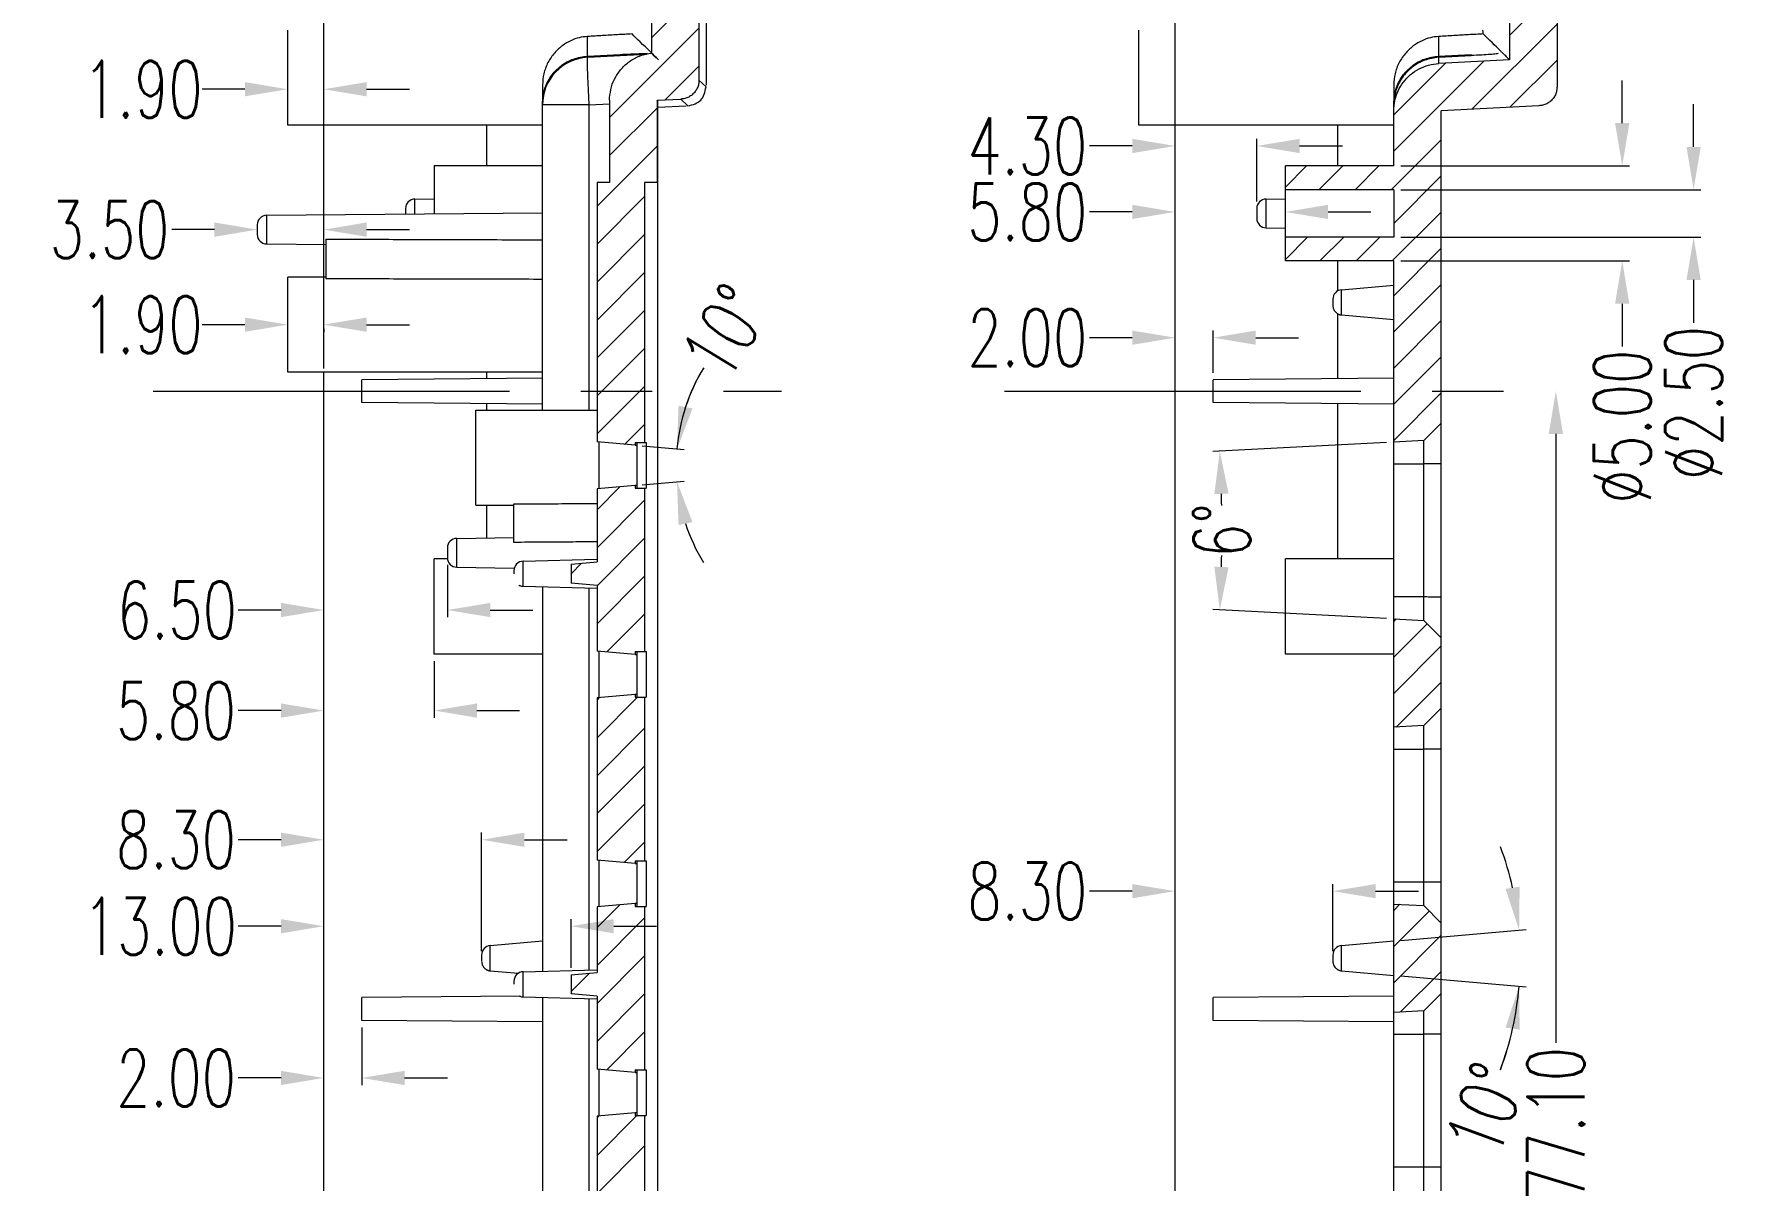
# Model space of a CAD drawing. Header units: millimetres. Extents: x 8061 to 9633, y -505 to -163.
# Drawn here: x 9312.2 to 9401.4, y -377.8 to -317.5 of the extents above; entities that cross this region are included whole.
import ezdxf

# ---------------------------------------------------------------- set-up
doc = ezdxf.new("R2010")
doc.units = ezdxf.units.MM
doc.linetypes.add('CENTER', pattern=[0.6, 0.375, -0.075, 0.075, -0.075])
doc.layers.get('Defpoints').update_dxf_attribs({"linetype": 'CONTINUOUS'})
doc.layers.add('dim', color=82, linetype='CONTINUOUS', lineweight=9)
doc.layers.add('part', color=7, linetype='CONTINUOUS', lineweight=20)
doc.styles.get("Standard").update_dxf_attribs({"font": 'romans.shx', "width": 0.7})
doc.dimstyles.new('03', dxfattribs={"dimscale": 0.75, "dimtxt": 4, "dimasz": 3, "dimexe": 0.5, "dimexo": 0.5, "dimgap": 0.09, "dimtad": 0, "dimzin": 0, "dimdsep": 46, "dimtxsty": 'Standard', "dimcen": 0, "dimclrd": 256, "dimclre": 256, "dimclrt": 6, "dimazin": 2, "dimtp": 0.01, "dimtm": 0.01, "dimtfac": 1, "dimtofl": 0, "dimtmove": 0, "dimatfit": 0, "dimfxl": 1, "dimtolj": 1, "dimtzin": 0, "dimlwd": -1, "dimlwe": -1, "dimarcsym": 0})

# ---------------------------------------------------------------- blocks, each defined once
blk = doc.blocks.new('*D434')
at = {"layer": 'Defpoints', "color": 0}
for p in [(42090.136, -13035.878), (42088.137, -13038.903), (42088.137, -13038.903)]:
    blk.add_point(p, dxfattribs=at)
at = {"layer": 'dim'}
for p, q in [((42090.136, -13036.253), (42090.136, -13039.278)), ((42085.887, -13038.903), (42083.637, -13038.903)), ((42092.386, -13038.903), (42094.636, -13038.903))]:
    blk.add_line(p, q, dxfattribs=at)
for points in [[(42085.887, -13038.528), (42085.887, -13039.278), (42088.137, -13038.903)], [(42092.386, -13038.528), (42092.386, -13039.278), (42090.136, -13038.903)]]:
    blk.add_solid(points, dxfattribs=at)
at = {"layer": 'dim', "color": 6, "insert": (42080.369, -13038.903), "char_height": 3, "attachment_point": 5}
blk.add_mtext('\\A1;2.00', dxfattribs=at)
blk = doc.blocks.new('*D435')
at = {"layer": 'Defpoints', "color": 0}
for p in [(42088.137, -13026.374), (42088.137, -13026.374), (42096.437, -13032.603)]:
    blk.add_point(p, dxfattribs=at)
at = {"layer": 'dim'}
for p, q in [((42085.887, -13026.374), (42083.637, -13026.374)), ((42096.437, -13032.228), (42096.437, -13025.999)), ((42098.687, -13026.374), (42100.937, -13026.374))]:
    blk.add_line(p, q, dxfattribs=at)
for points in [[(42085.887, -13025.999), (42085.887, -13026.749), (42088.137, -13026.374)], [(42098.687, -13025.999), (42098.687, -13026.749), (42096.437, -13026.374)]]:
    blk.add_solid(points, dxfattribs=at)
at = {"layer": 'dim', "color": 6, "insert": (42080.369, -13026.374), "char_height": 3, "attachment_point": 5}
blk.add_mtext('\\A1;8.30', dxfattribs=at)
blk = doc.blocks.new('*D436')
at = {"layer": 'Defpoints', "color": 0}
for p in [(42093.937, -13016.603), (42088.137, -13019.579), (42088.137, -13019.579)]:
    blk.add_point(p, dxfattribs=at)
at = {"layer": 'dim'}
for p, q in [((42093.937, -13016.978), (42093.937, -13019.954)), ((42085.887, -13019.579), (42083.637, -13019.579)), ((42096.187, -13019.579), (42098.437, -13019.579))]:
    blk.add_line(p, q, dxfattribs=at)
for points in [[(42085.887, -13019.204), (42085.887, -13019.954), (42088.137, -13019.579)], [(42096.187, -13019.204), (42096.187, -13019.954), (42093.937, -13019.579)]]:
    blk.add_solid(points, dxfattribs=at)
at = {"layer": 'dim', "color": 6, "insert": (42080.369, -13019.579), "char_height": 3, "attachment_point": 5}
blk.add_mtext('\\A1;5.80', dxfattribs=at)
blk = doc.blocks.new('*D437')
at = {"layer": 'Defpoints', "color": 0}
for p in [(42094.637, -13011.536), (42088.137, -13014.289), (42088.137, -13014.289)]:
    blk.add_point(p, dxfattribs=at)
at = {"layer": 'dim'}
for p, q in [((42094.637, -13011.911), (42094.637, -13014.664)), ((42085.887, -13014.289), (42083.637, -13014.289)), ((42096.887, -13014.289), (42099.137, -13014.289))]:
    blk.add_line(p, q, dxfattribs=at)
for points in [[(42085.887, -13013.914), (42085.887, -13014.664), (42088.137, -13014.289)], [(42096.887, -13013.914), (42096.887, -13014.664), (42094.637, -13014.289)]]:
    blk.add_solid(points, dxfattribs=at)
at = {"layer": 'dim', "color": 6, "insert": (42080.419, -13014.289), "char_height": 3, "attachment_point": 5}
blk.add_mtext('\\A1;6.50', dxfattribs=at)
blk = doc.blocks.new('*D438')
at = {"layer": 'Defpoints', "color": 0}
for p in [(42102.506, -13005.449), (42104.507, -13005.624), (42106.677, -13006.965), (42102.506, -13007.906), (42104.507, -13007.731)]:
    blk.add_point(p, dxfattribs=at)
at = {"layer": 'dim'}
for p, q in [((42104.88, -13005.657), (42107.084, -13005.85)), ((42104.88, -13007.698), (42107.084, -13007.505))]:
    blk.add_line(p, q, dxfattribs=at)
for start, end in [(148.65168, 174.99998), (148.82637, 161.91318), (198.08682, 211.17363)]:
    blk.add_arc((42116.545, -13006.678), 9.872, start, end, dxfattribs=at)
for points in [[(42107.528, -13003.688), (42106.794, -13003.538), (42106.711, -13005.817)], [(42106.794, -13009.817), (42107.528, -13009.667), (42106.711, -13007.538)]]:
    blk.add_solid(points, dxfattribs=at)
at = {"layer": 'dim', "color": 6, "insert": (42109.268, -12999.648), "char_height": 3, "attachment_point": 5, "rotation": 58.65168}
blk.add_mtext('\\A1;10°', dxfattribs=at)
blk = doc.blocks.new('*D439')
at = {"layer": 'Defpoints', "color": 0}
for p in [(42086.237, -12986.893), (42086.237, -12986.893), (42088.137, -12986.893)]:
    blk.add_point(p, dxfattribs=at)
at = {"layer": 'dim'}
for p, q in [((42083.987, -12986.893), (42081.737, -12986.893)), ((42090.387, -12986.893), (42092.637, -12986.893))]:
    blk.add_line(p, q, dxfattribs=at)
for points in [[(42083.987, -12986.518), (42083.987, -12987.268), (42086.237, -12986.893)], [(42090.387, -12986.518), (42090.387, -12987.268), (42088.137, -12986.893)]]:
    blk.add_solid(points, dxfattribs=at)
at = {"layer": 'dim', "color": 6, "insert": (42078.619, -12986.893), "char_height": 3, "attachment_point": 5}
blk.add_mtext('\\A1;1.90', dxfattribs=at)
blk = doc.blocks.new('*D440')
at = {"layer": 'Defpoints', "color": 0}
for p in [(42088.137, -12999.13), (42086.237, -12999.278), (42086.237, -12999.278)]:
    blk.add_point(p, dxfattribs=at)
at = {"layer": 'dim'}
for p, q in [((42083.987, -12999.278), (42081.737, -12999.278)), ((42088.137, -12999.505), (42088.137, -12999.653)), ((42090.387, -12999.278), (42092.637, -12999.278))]:
    blk.add_line(p, q, dxfattribs=at)
for points in [[(42083.987, -12998.903), (42083.987, -12999.653), (42086.237, -12999.278)], [(42090.387, -12998.903), (42090.387, -12999.653), (42088.137, -12999.278)]]:
    blk.add_solid(points, dxfattribs=at)
at = {"layer": 'dim', "color": 6, "insert": (42078.619, -12999.278), "char_height": 3, "attachment_point": 5}
blk.add_mtext('\\A1;1.90', dxfattribs=at)
blk = doc.blocks.new('*D441')
at = {"layer": 'Defpoints', "color": 0}
for p in [(42084.637, -12994.278), (42084.637, -12994.278), (42088.137, -12994.293)]:
    blk.add_point(p, dxfattribs=at)
at = {"layer": 'dim'}
for p, q in [((42082.387, -12994.278), (42080.137, -12994.278)), ((42088.137, -12993.918), (42088.137, -12993.903)), ((42090.387, -12994.278), (42092.637, -12994.278))]:
    blk.add_line(p, q, dxfattribs=at)
for points in [[(42082.387, -12993.903), (42082.387, -12994.653), (42084.637, -12994.278)], [(42090.387, -12993.903), (42090.387, -12994.653), (42088.137, -12994.278)]]:
    blk.add_solid(points, dxfattribs=at)
at = {"layer": 'dim', "color": 6, "insert": (42076.869, -12994.278), "char_height": 3, "attachment_point": 5}
blk.add_mtext('\\A1;3.50', dxfattribs=at)
blk = doc.blocks.new('*D448')
at = {"layer": 'Defpoints', "color": 0}
for p in [(42088.137, -13030.922), (42088.137, -13030.922), (42101.137, -13033.485)]:
    blk.add_point(p, dxfattribs=at)
at = {"layer": 'dim'}
for p, q in [((42085.887, -13030.922), (42083.637, -13030.922)), ((42101.137, -13033.11), (42101.137, -13030.547)), ((42103.387, -13030.922), (42105.637, -13030.922))]:
    blk.add_line(p, q, dxfattribs=at)
for points in [[(42085.887, -13030.547), (42085.887, -13031.297), (42088.137, -13030.922)], [(42103.387, -13030.547), (42103.387, -13031.297), (42101.137, -13030.922)]]:
    blk.add_solid(points, dxfattribs=at)
at = {"layer": 'dim', "color": 6, "insert": (42079.519, -13030.922), "char_height": 3, "attachment_point": 5}
blk.add_mtext('\\A1;13.00', dxfattribs=at)
blk = doc.blocks.new('*D459')
at = {"layer": 'Defpoints', "color": 0}
for p in [(42132.903, -12993.348), (42132.903, -12993.348), (42138.703, -12993.348)]:
    blk.add_point(p, dxfattribs=at)
at = {"layer": 'dim'}
for p, q in [((42130.653, -12993.348), (42128.403, -12993.348)), ((42140.953, -12993.348), (42143.203, -12993.348))]:
    blk.add_line(p, q, dxfattribs=at)
for points in [[(42130.653, -12992.973), (42130.653, -12993.723), (42132.903, -12993.348)], [(42140.953, -12992.973), (42140.953, -12993.723), (42138.703, -12993.348)]]:
    blk.add_solid(points, dxfattribs=at)
at = {"layer": 'dim', "color": 6, "insert": (42125.135, -12993.348), "char_height": 3, "attachment_point": 5}
blk.add_mtext('\\A1;5.80', dxfattribs=at)
blk = doc.blocks.new('*D460')
at = {"layer": 'Defpoints', "color": 0}
for p in [(42144.403, -12992.178), (42144.403, -12994.678), (42160.174, -12994.678)]:
    blk.add_point(p, dxfattribs=at)
at = {"layer": 'dim'}
for p, q in [((42160.174, -12989.928), (42160.174, -12987.678)), ((42144.778, -12992.178), (42160.549, -12992.178)), ((42144.778, -12994.678), (42160.549, -12994.678)), ((42160.174, -12996.928), (42160.174, -12999.178))]:
    blk.add_line(p, q, dxfattribs=at)
for points in [[(42159.799, -12989.928), (42160.549, -12989.928), (42160.174, -12992.178)], [(42159.799, -12996.928), (42160.549, -12996.928), (42160.174, -12994.678)]]:
    blk.add_solid(points, dxfattribs=at)
at = {"layer": 'dim', "color": 6, "insert": (42160.174, -13003.395), "char_height": 3, "attachment_point": 5, "rotation": 90}
blk.add_mtext('\\A1;%%c2.50', dxfattribs=at)
blk = doc.blocks.new('*D461')
at = {"layer": 'Defpoints', "color": 0}
for p in [(42144.403, -12990.928), (42144.403, -12995.928), (42156.419, -12995.928)]:
    blk.add_point(p, dxfattribs=at)
at = {"layer": 'dim'}
for p, q in [((42156.419, -12988.678), (42156.419, -12986.428)), ((42144.778, -12990.928), (42156.794, -12990.928)), ((42144.778, -12995.928), (42156.794, -12995.928)), ((42156.419, -12998.178), (42156.419, -13000.428))]:
    blk.add_line(p, q, dxfattribs=at)
for points in [[(42156.044, -12988.678), (42156.794, -12988.678), (42156.419, -12990.928)], [(42156.044, -12998.178), (42156.794, -12998.178), (42156.419, -12995.928)]]:
    blk.add_solid(points, dxfattribs=at)
at = {"layer": 'dim', "color": 6, "insert": (42156.419, -13004.645), "char_height": 3, "attachment_point": 5, "rotation": 90}
blk.add_mtext('\\A1;%%c5.00', dxfattribs=at)
blk = doc.blocks.new('*D462')
at = {"layer": 'Defpoints', "color": 0}
for p in [(42132.903, -12989.878), (42132.903, -12989.878), (42137.203, -12993.169)]:
    blk.add_point(p, dxfattribs=at)
at = {"layer": 'dim'}
for p, q in [((42130.653, -12989.878), (42128.403, -12989.878)), ((42137.203, -12992.794), (42137.203, -12989.503)), ((42139.453, -12989.878), (42141.703, -12989.878))]:
    blk.add_line(p, q, dxfattribs=at)
for points in [[(42130.653, -12989.503), (42130.653, -12990.253), (42132.903, -12989.878)], [(42139.453, -12989.503), (42139.453, -12990.253), (42137.203, -12989.878)]]:
    blk.add_solid(points, dxfattribs=at)
at = {"layer": 'dim', "color": 6, "insert": (42125.135, -12989.878), "char_height": 3, "attachment_point": 5}
blk.add_mtext('\\A1;4.30', dxfattribs=at)
blk = doc.blocks.new('*D463')
at = {"layer": 'Defpoints', "color": 0}
for p in [(42144.403, -13005.453), (42145.986, -13005.37), (42135.355, -13011.493), (42144.403, -13014.753), (42145.986, -13014.836)]:
    blk.add_point(p, dxfattribs=at)
at = {"layer": 'dim'}
for p, q in [((42144.028, -13005.472), (42134.884, -13005.951)), ((42144.028, -13014.733), (42134.884, -13014.254))]:
    blk.add_line(p, q, dxfattribs=at)
for start, end in [(0.94728, 1.38228), (358.61772, 359.05272)]:
    blk.add_arc((42055.675, -13010.103), 79.692, start, end, dxfattribs=at)
for points in [[(42134.97, -13008.195), (42135.719, -13008.166), (42135.258, -13005.932)], [(42135.719, -13012.039), (42134.97, -13012.011), (42135.258, -13014.273)]]:
    blk.add_solid(points, dxfattribs=at)
at = {"layer": 'dim', "color": 6, "insert": (42135.368, -13010.103), "char_height": 3, "attachment_point": 5, "rotation": 90}
blk.add_mtext('\\A1;6°', dxfattribs=at)
blk = doc.blocks.new('*D464')
at = {"layer": 'Defpoints', "color": 0}
for p in [(42132.903, -13029.077), (42132.903, -13029.077), (42141.203, -13032.603)]:
    blk.add_point(p, dxfattribs=at)
at = {"layer": 'dim'}
for p, q in [((42130.653, -13029.077), (42128.403, -13029.077)), ((42141.203, -13032.228), (42141.203, -13028.702)), ((42143.453, -13029.077), (42145.703, -13029.077))]:
    blk.add_line(p, q, dxfattribs=at)
for points in [[(42130.653, -13028.702), (42130.653, -13029.452), (42132.903, -13029.077)], [(42143.453, -13028.702), (42143.453, -13029.452), (42141.203, -13029.077)]]:
    blk.add_solid(points, dxfattribs=at)
at = {"layer": 'dim', "color": 6, "insert": (42125.135, -13029.077), "char_height": 3, "attachment_point": 5}
blk.add_mtext('\\A1;8.30', dxfattribs=at)
blk = doc.blocks.new('*D465')
at = {"layer": 'Defpoints', "color": 0}
for p in [(42141.659, -13031.938), (42144.403, -13031.698), (42151.056, -13032.108), (42141.659, -13033.267), (42144.403, -13033.507)]:
    blk.add_point(p, dxfattribs=at)
at = {"layer": 'dim'}
for p, q in [((42144.776, -13031.665), (42151.372, -13031.088)), ((42144.776, -13033.54), (42151.372, -13034.117))]:
    blk.add_line(p, q, dxfattribs=at)
for start, end in [(12.58942, 20.17885), (339.7876, 355), (339.82115, 347.41058)]:
    blk.add_arc((42134.064, -13032.603), 16.999, start, end, dxfattribs=at)
for points in [[(42151.025, -13028.84), (42150.284, -13028.955), (42150.998, -13031.121)], [(42150.284, -13036.25), (42151.025, -13036.365), (42150.998, -13034.084)]]:
    blk.add_solid(points, dxfattribs=at)
at = {"layer": 'dim', "color": 6, "insert": (42149.25, -13040.557), "char_height": 3, "attachment_point": 5, "rotation": 69.7876}
blk.add_mtext('\\A1;10°', dxfattribs=at)
blk = doc.blocks.new('*D472')
at = {"layer": 'Defpoints', "color": 0}
for p in [(42152.929, -13002.778), (42152.929, -13002.778), (42140.053, -13079.878)]:
    blk.add_point(p, dxfattribs=at)
at = {"layer": 'dim'}
for p, q in [((42152.929, -13005.028), (42152.929, -13037.06)), ((42152.929, -13077.628), (42152.929, -13045.595)), ((42140.428, -13079.878), (42153.304, -13079.878))]:
    blk.add_line(p, q, dxfattribs=at)
for points in [[(42152.554, -13005.028), (42153.304, -13005.028), (42152.929, -13002.778)], [(42152.554, -13077.628), (42153.304, -13077.628), (42152.929, -13079.878)]]:
    blk.add_solid(points, dxfattribs=at)
at = {"layer": 'dim', "color": 6, "insert": (42152.929, -13041.328), "char_height": 3, "attachment_point": 5, "rotation": 90}
blk.add_mtext('\\A1;77.10', dxfattribs=at)
blk = doc.blocks.new('*D476')
at = {"layer": 'Defpoints', "color": 0}
for p in [(42132.903, -12999.963), (42132.903, -12999.963), (42134.901, -13002.178)]:
    blk.add_point(p, dxfattribs=at)
at = {"layer": 'dim'}
for p, q in [((42130.653, -12999.963), (42128.403, -12999.963)), ((42134.901, -13001.803), (42134.901, -12999.588)), ((42137.151, -12999.963), (42139.401, -12999.963))]:
    blk.add_line(p, q, dxfattribs=at)
for points in [[(42130.653, -12999.588), (42130.653, -13000.338), (42132.903, -12999.963)], [(42137.151, -12999.588), (42137.151, -13000.338), (42134.901, -12999.963)]]:
    blk.add_solid(points, dxfattribs=at)
at = {"layer": 'dim', "color": 6, "insert": (42125.135, -12999.963), "char_height": 3, "attachment_point": 5}
blk.add_mtext('\\A1;2.00', dxfattribs=at)

msp = doc.modelspace()

# ---------------------------------------------------------------- linework, layer by layer
at = {"layer": 'part', "color": 1, "linetype": 'CENTER', "ltscale": 50}
for p, q in [((9327.437, -425.06), (9327.437, -247.463)), ((9372.203, -425.06), (9372.203, -247.463)), ((9318.461, -336.262), (9351.501, -336.262)), ((9363.227, -336.262), (9393.222, -336.262))]:
    msp.add_line(p, q, dxfattribs=at)
at = {"layer": 'part', "color": 7, "linetype": 'Continuous'}
for p, q in [((9347.168, -315.662), (9347.168, -319.895)), ((9347.537, -315.662), (9347.537, -320.166)), ((9392.292, -315.152), (9392.292, -320.246)), ((9344.667, -316.762), (9344.667, -318.472)), ((9389.792, -316.649), (9389.792, -318.825)), ((9325.537, -322.262), (9325.537, -317.262)), ((9341.306, -318.636), (9341.306, -317.601)), ((9370.303, -322.262), (9370.303, -317.262)), ((9386.072, -318.636), (9386.072, -317.601)), ((9341.305, -318.698), (9344.408, -318.534)), ((9341.307, -318.636), (9343.016, -318.548)), ((9343.016, -318.608), (9343.016, -318.548)), ((9386.073, -318.636), (9387.781, -318.548)), ((9386.073, -318.699), (9387.781, -318.608)), ((9387.781, -318.608), (9387.781, -318.548)), ((9386.072, -319.02), (9386.072, -318.699)), ((9389.792, -318.825), (9386.072, -319.02)), ((9338.937, -320.147), (9338.937, -320.869)), ((9347.168, -319.895), (9347.537, -320.257)), ((9383.703, -320.147), (9383.703, -320.869)), ((9338.937, -337.262), (9338.937, -321.131)), ((9341.394, -321.195), (9338.937, -321.195)), ((9341.394, -321.195), (9342.466, -321.138)), ((9341.394, -337.262), (9341.394, -321.195)), ((9342.467, -320.953), (9342.467, -325.276)), ((9344.967, -320.96), (9346.219, -320.895)), ((9344.967, -320.96), (9344.967, -325.276)), ((9344.995, -383.462), (9344.995, -320.988)), ((9344.995, -320.988), (9344.995, -320.988)), ((9346.495, -321.263), (9344.995, -321.341)), ((9346.588, -321.258), (9346.219, -320.895)), ((9383.703, -324.412), (9383.703, -321.131)), ((9391.342, -321.247), (9386.203, -321.516)), ((9386.203, -413.578), (9386.203, -321.516)), ((9338.937, -322.262), (9325.537, -322.262)), ((9327.437, -326.981), (9327.437, -322.262)), ((9336.003, -324.412), (9336.003, -322.262)), ((9383.703, -322.262), (9370.303, -322.262)), ((9372.203, -386.981), (9372.203, -322.262)), ((9380.769, -324.412), (9380.769, -322.262)), ((9333.237, -324.412), (9333.237, -326.912)), ((9338.937, -324.412), (9333.237, -324.412)), ((9378.003, -329.412), (9378.003, -324.412)), ((9383.703, -324.412), (9378.003, -324.412)), ((9341.806, -325.276), (9341.806, -338.933)), ((9342.467, -325.276), (9341.806, -325.276)), ((9344.307, -325.276), (9344.307, -338.962)), ((9344.967, -325.276), (9344.307, -325.276)), ((9383.703, -325.662), (9378.003, -325.662)), ((9383.703, -325.662), (9383.703, -328.162)), ((9331.737, -326.653), (9331.737, -326.944)), ((9332.228, -326.153), (9333.237, -326.136)), ((9332.228, -326.912), (9332.228, -326.153)), ((9376.503, -326.653), (9376.503, -327.17)), ((9376.994, -326.153), (9378.003, -326.136)), ((9376.994, -327.67), (9376.994, -326.153)), ((9323.937, -327.507), (9323.937, -328.016)), ((9324.433, -327.007), (9338.937, -326.881)), ((9324.433, -328.516), (9324.433, -327.007)), ((9327.537, -328.262), (9327.537, -330.335)), ((9376.994, -327.67), (9378.003, -327.688)), ((9383.703, -328.162), (9378.003, -328.162)), ((9324.433, -328.516), (9327.537, -328.543)), ((9327.437, -330.262), (9327.437, -328.543)), ((9383.703, -329.412), (9378.003, -329.412)), ((9380.769, -330.988), (9380.769, -329.412)), ((9383.703, -413.043), (9383.703, -329.412)), ((9325.537, -335.262), (9325.537, -330.262)), ((9327.537, -330.262), (9325.537, -330.262)), ((9380.959, -330.922), (9383.703, -330.682)), ((9380.959, -332.251), (9380.959, -330.922)), ((9380.503, -331.421), (9380.503, -331.752)), ((9380.769, -335.604), (9380.769, -332.186)), ((9380.959, -332.251), (9383.703, -332.491)), ((9338.937, -335.262), (9325.537, -335.262)), ((9327.437, -386.981), (9327.437, -335.262)), ((9336.003, -335.604), (9336.003, -335.262)), ((9338.937, -335.579), (9329.436, -335.662)), ((9329.437, -336.862), (9329.437, -335.662)), ((9383.703, -335.579), (9374.202, -335.662)), ((9374.203, -336.862), (9374.203, -335.662)), ((9338.937, -336.944), (9329.436, -336.862)), ((9335.437, -342.262), (9335.437, -337.262)), ((9335.437, -337.262), (9341.806, -337.262)), ((9336.003, -337.262), (9336.003, -336.919)), ((9383.703, -336.944), (9374.202, -336.862)), ((9380.769, -345.087), (9380.769, -336.919)), ((9386.203, -337.937), (9385.286, -338.854)), ((9343.807, -339.108), (9341.806, -338.933)), ((9341.892, -338.933), (9341.892, -341.39)), ((9343.807, -338.962), (9344.393, -338.962)), ((9343.807, -338.962), (9343.807, -339.108)), ((9343.893, -338.962), (9343.893, -341.362)), ((9344.393, -338.962), (9344.393, -341.362)), ((9385.286, -338.854), (9383.703, -338.937)), ((9383.703, -340.086), (9385.286, -340.086)), ((9385.286, -347.087), (9385.286, -340.086)), ((9343.807, -341.215), (9341.806, -341.39)), ((9341.806, -341.39), (9341.806, -345.242)), ((9343.807, -341.215), (9343.807, -341.362)), ((9343.807, -341.362), (9344.393, -341.362)), ((9344.307, -341.362), (9344.307, -349.962)), ((9335.437, -342.262), (9337.437, -342.262)), ((9336.003, -343.976), (9336.003, -342.262)), ((9337.437, -344.216), (9337.437, -342.189)), ((9333.937, -344.503), (9333.937, -345.02)), ((9334.428, -344.003), (9337.437, -343.95)), ((9334.428, -345.52), (9334.428, -344.003)), ((9333.937, -345.087), (9333.237, -345.087)), ((9333.237, -350.087), (9333.237, -345.087)), ((9337.924, -345.199), (9341.802, -345.097)), ((9337.924, -346.524), (9337.924, -345.199)), ((9340.437, -345.362), (9341.806, -345.242)), ((9340.437, -345.362), (9340.437, -346.362)), ((9383.703, -345.087), (9378.003, -345.087)), ((9378.003, -350.087), (9378.003, -345.087)), ((9334.428, -345.52), (9337.439, -345.573)), ((9337.437, -345.699), (9337.437, -345.862)), ((9337.924, -346.524), (9341.802, -346.626)), ((9338.937, -346.551), (9338.937, -366.772)), ((9341.806, -346.481), (9340.437, -346.362)), ((9341.394, -366.708), (9341.394, -346.615)), ((9341.806, -346.481), (9341.806, -349.933)), ((9385.286, -347.087), (9383.703, -347.087)), ((9383.703, -348.237), (9385.286, -348.32)), ((9386.203, -349.237), (9385.286, -348.32)), ((9338.937, -350.087), (9333.237, -350.087)), ((9343.807, -350.108), (9341.806, -349.933)), ((9341.892, -349.933), (9341.892, -352.39)), ((9343.807, -349.962), (9344.393, -349.962)), ((9343.807, -349.962), (9343.807, -350.108)), ((9343.893, -349.962), (9343.893, -352.362)), ((9344.393, -349.962), (9344.393, -352.362)), ((9383.703, -350.087), (9378.003, -350.087)), ((9343.807, -352.215), (9341.806, -352.39)), ((9341.806, -352.39), (9341.806, -360.933)), ((9343.807, -352.215), (9343.807, -352.362)), ((9343.807, -352.362), (9344.393, -352.362)), ((9344.307, -352.362), (9344.307, -360.962)), ((9386.203, -352.937), (9385.286, -353.854)), ((9385.286, -353.854), (9383.703, -353.937)), ((9383.703, -355.086), (9385.286, -355.086)), ((9385.286, -362.087), (9385.286, -355.086)), ((9343.807, -361.108), (9341.806, -360.933)), ((9341.892, -360.933), (9341.892, -363.39)), ((9343.807, -360.962), (9344.393, -360.962)), ((9343.807, -360.962), (9343.807, -361.108)), ((9343.893, -360.962), (9343.893, -363.362)), ((9344.393, -360.962), (9344.393, -363.362)), ((9385.286, -362.087), (9383.703, -362.087)), ((9343.807, -363.215), (9341.806, -363.39)), ((9343.807, -363.215), (9343.807, -363.362)), ((9383.703, -363.237), (9385.286, -363.32)), ((9341.806, -363.39), (9341.806, -366.842)), ((9343.807, -363.362), (9344.393, -363.362)), ((9344.307, -363.362), (9344.307, -371.962)), ((9386.203, -364.237), (9385.286, -363.32)), ((9335.737, -365.921), (9335.737, -366.252)), ((9336.194, -365.422), (9338.937, -365.182)), ((9336.194, -366.751), (9336.194, -365.422)), ((9380.503, -365.921), (9380.503, -366.252)), ((9380.959, -365.422), (9383.703, -365.182)), ((9380.959, -366.751), (9380.959, -365.422)), ((9336.194, -366.751), (9337.678, -366.881)), ((9337.924, -366.799), (9341.802, -366.697)), ((9337.924, -368.124), (9337.924, -366.799)), ((9380.959, -366.751), (9383.703, -366.991)), ((9337.437, -367.299), (9337.437, -367.462)), ((9340.437, -366.962), (9341.806, -366.842)), ((9340.437, -366.962), (9340.437, -367.962)), ((9337.763, -368.089), (9329.436, -368.162)), ((9329.437, -369.362), (9329.437, -368.162)), ((9337.924, -368.124), (9341.802, -368.226)), ((9338.937, -368.151), (9338.937, -395.597)), ((9341.806, -368.081), (9340.437, -367.962)), ((9341.394, -395.554), (9341.394, -368.215)), ((9341.806, -368.081), (9341.806, -371.933)), ((9383.703, -368.079), (9374.202, -368.162)), ((9374.203, -369.362), (9374.203, -368.162)), ((9386.203, -367.937), (9385.286, -368.854)), ((9338.937, -369.444), (9329.436, -369.362)), ((9383.703, -369.444), (9374.202, -369.362)), ((9385.286, -368.854), (9383.703, -368.937)), ((9383.703, -370.086), (9385.286, -370.086)), ((9385.286, -377.087), (9385.286, -370.086)), ((9343.807, -372.108), (9341.806, -371.933)), ((9341.892, -371.933), (9341.892, -374.39)), ((9343.807, -371.962), (9344.393, -371.962)), ((9343.807, -371.962), (9343.807, -372.108)), ((9343.893, -371.962), (9343.893, -374.362)), ((9344.393, -371.962), (9344.393, -374.362)), ((9343.807, -374.215), (9341.806, -374.39)), ((9341.806, -374.39), (9341.806, -391.337)), ((9343.807, -374.215), (9343.807, -374.362)), ((9343.807, -374.362), (9344.393, -374.362)), ((9344.307, -374.362), (9344.307, -383.462)), ((9385.286, -377.087), (9383.703, -377.087))]:
    msp.add_line(p, q, dxfattribs=at)
at = {"layer": 'part', "color": 5, "linetype": 'Continuous'}
for p, q in [((9392.125, -315.211), (9389.792, -317.544)), ((9345.578, -316.762), (9344.667, -317.672)), ((9347.168, -317.169), (9342.467, -321.87)), ((9392.292, -316.946), (9387.805, -321.432)), ((9347.168, -319.167), (9345.396, -320.938)), ((9388.44, -318.896), (9383.703, -323.633)), ((9386.433, -319.001), (9383.703, -321.731)), ((9392.292, -318.848), (9389.812, -321.327)), ((9344.967, -321.367), (9342.467, -323.867)), ((9386.203, -323.035), (9383.576, -325.662)), ((9344.967, -323.364), (9341.806, -326.526)), ((9379.12, -324.412), (9378.003, -325.529)), ((9381.022, -324.412), (9379.772, -325.662)), ((9382.924, -324.412), (9381.674, -325.662)), ((9386.203, -324.937), (9383.703, -327.437)), ((9344.307, -326.022), (9341.806, -328.523)), ((9386.203, -326.839), (9383.63, -329.412)), ((9344.307, -328.019), (9341.806, -330.52)), ((9379.174, -328.162), (9378.003, -329.333)), ((9381.076, -328.162), (9379.826, -329.412)), ((9382.978, -328.162), (9381.728, -329.412)), ((9386.203, -328.741), (9383.703, -331.241)), ((9344.307, -330.016), (9341.806, -332.518)), ((9386.203, -330.642), (9383.703, -333.142)), ((9344.307, -332.014), (9341.806, -334.515)), ((9386.203, -332.544), (9383.703, -335.044)), ((9344.307, -334.011), (9341.806, -336.513)), ((9386.203, -334.446), (9383.703, -336.946)), ((9344.307, -336.009), (9341.806, -338.51)), ((9386.203, -336.348), (9383.703, -338.848)), ((9344.307, -338.006), (9343.254, -339.06)), ((9343.028, -341.283), (9341.806, -342.505)), ((9344.307, -342.001), (9341.806, -344.502)), ((9344.307, -343.999), (9341.806, -346.5)), ((9340.996, -345.313), (9340.437, -345.871)), ((9344.307, -345.996), (9341.806, -348.497)), ((9344.307, -347.993), (9342.322, -349.978)), ((9383.818, -348.243), (9383.703, -348.358)), ((9385.464, -348.498), (9383.703, -350.26)), ((9386.203, -349.662), (9383.703, -352.162)), ((9386.203, -351.564), (9383.837, -353.93)), ((9343.934, -352.362), (9341.806, -354.49)), ((9341.918, -352.38), (9341.806, -352.492)), ((9344.307, -353.986), (9341.806, -356.487)), ((9344.307, -355.983), (9341.806, -358.485)), ((9344.307, -357.981), (9341.806, -360.482)), ((9344.307, -359.978), (9343.228, -361.058)), ((9342.997, -363.286), (9341.806, -364.477)), ((9344.307, -363.973), (9341.806, -366.474)), ((9384.023, -363.253), (9383.703, -363.573)), ((9385.572, -363.606), (9383.703, -365.475)), ((9386.203, -364.877), (9383.703, -367.377)), ((9344.307, -365.97), (9341.806, -368.472)), ((9386.203, -366.779), (9384.064, -368.918)), ((9341.403, -366.877), (9340.437, -367.843)), ((9344.307, -367.968), (9341.806, -370.469)), ((9344.307, -369.965), (9342.296, -371.976)), ((9343.906, -374.362), (9341.806, -376.461)), ((9341.887, -374.383), (9341.806, -374.464)), ((9344.307, -375.958), (9341.806, -378.459))]:
    msp.add_line(p, q, dxfattribs=at)
at = {"layer": 'part', "color": 7, "linetype": 'Continuous'}
msp.add_lwpolyline([(9341.394, -321.195), (9341.355, -320.415), (9341.324, -319.713), (9341.305, -319.159), (9341.299, -318.809), (9341.305, -318.698)], dxfattribs=at)
for centre, radius, start, end in [((9341.437, -321.195), 2.5, 93.01075, 180), ((9332.237, -326.653), 0.5, 91, 180), ((9377.003, -326.653), 0.5, 91, 180), ((9324.437, -327.507), 0.5, 90.5, 180), ((9377.003, -327.17), 0.5, 180, 269), ((9324.437, -328.016), 0.5, 180, 269.5), ((9381.003, -331.42), 0.5, 95, 180), ((9334.437, -344.503), 0.5, 91, 180), ((9334.437, -345.02), 0.5, 180, 269), ((9337.937, -345.699), 0.5, 91.5, 180), ((9336.237, -365.92), 0.5, 95, 180), ((9381.003, -365.92), 0.5, 95, 180), ((9337.937, -367.299), 0.5, 91.5, 180)]:
    msp.add_arc(centre, radius, start, end, dxfattribs=at)
for points in [[(9341.306, -317.601), (9340.866, -317.668), (9340.428, -317.823), (9339.999, -318.077), (9339.583, -318.456), (9339.227, -318.975), (9339.007, -319.561), (9338.937, -320.147)], [(9343.645, -317.468), (9342.877, -317.512), (9342.097, -317.557), (9341.306, -317.601)], [(9344.646, -318.452), (9344.715, -318.519), (9345.037, -318.836), (9344.681, -318.485), (9343.645, -317.468)], [(9386.072, -317.601), (9385.632, -317.668), (9385.194, -317.823), (9384.765, -318.077), (9384.349, -318.456), (9383.993, -318.975), (9383.773, -319.561), (9383.703, -320.147)], [(9388.411, -317.468), (9387.643, -317.512), (9386.863, -317.557), (9386.072, -317.601)], [(9388.411, -317.468), (9388.399, -317.354), (9388.386, -317.285), (9388.373, -317.262)], [(9389.332, -318.373), (9388.411, -317.468)], [(9342.469, -320.835), (9342.565, -320.258), (9342.793, -319.719), (9343.138, -319.249), (9343.582, -318.872), (9344.101, -318.608), (9344.667, -318.472)], [(9343.016, -318.548), (9343.565, -318.522), (9344.025, -318.505)], [(9344.026, -318.546), (9343.566, -318.577), (9343.016, -318.608)], [(9344.025, -318.505), (9344.33, -318.499), (9344.437, -318.504)], [(9344.437, -318.504), (9344.331, -318.521), (9344.026, -318.546)], [(9344.646, -318.452), (9344.667, -318.472)], [(9389.203, -318.504), (9389.097, -318.521), (9388.792, -318.546), (9388.331, -318.577), (9387.781, -318.608)], [(9389.792, -318.825), (9389.39, -318.43), (9389.332, -318.373)], [(9338.937, -321.13), (9339.051, -320.383), (9339.384, -319.705), (9339.904, -319.156), (9340.565, -318.789), (9341.307, -318.636)], [(9383.703, -321.13), (9383.817, -320.383), (9384.15, -319.705), (9384.67, -319.156), (9385.331, -318.789), (9386.073, -318.636)], [(9386.073, -318.699), (9385.331, -318.854), (9384.67, -319.222), (9384.15, -319.772), (9383.817, -320.451), (9383.703, -321.198)], [(9383.703, -321.516), (9383.761, -320.979), (9383.934, -320.466), (9384.214, -320.002), (9384.587, -319.609), (9385.035, -319.306), (9385.539, -319.106), (9386.072, -319.02)], [(9347.168, -319.895), (9347.148, -320.108), (9347.08, -320.317), (9346.962, -320.505), (9346.81, -320.664), (9346.629, -320.789), (9346.426, -320.865), (9346.219, -320.895)], [(9346.588, -321.258), (9347.263, -320.948), (9347.537, -320.257)], [(9392.292, -320.246), (9392.272, -320.46), (9392.205, -320.668), (9392.087, -320.857), (9391.935, -321.016), (9391.753, -321.141), (9391.55, -321.217), (9391.342, -321.247)], [(9342.467, -320.953), (9342.467, -320.894), (9342.469, -320.835)], [(9344.995, -320.988), (9344.981, -320.974), (9344.967, -320.96)], [(9327.537, -328.262), (9331.326, -328.274), (9335.126, -328.286), (9338.937, -328.297)], [(9327.537, -330.335), (9331.346, -330.343), (9335.146, -330.352), (9338.937, -330.361)], [(9380.503, -331.753), (9380.535, -331.928), (9380.576, -332.013), (9380.634, -332.091), (9380.706, -332.155), (9380.788, -332.204), (9380.793, -332.207)], [(9380.753, -332.186), (9380.788, -332.204), (9380.837, -332.225)], [(9380.793, -332.207), (9380.837, -332.225)], [(9380.837, -332.225), (9380.874, -332.236), (9380.959, -332.251)], [(9343.807, -339.108), (9343.848, -339.108)], [(9343.848, -339.108), (9343.888, -339.108)], [(9385.286, -340.086), (9385.284, -339.845), (9385.286, -339.614), (9385.291, -339.401), (9385.292, -339.215), (9385.29, -339.062), (9385.286, -338.948), (9385.284, -338.878), (9385.286, -338.854)], [(9386.203, -340.085), (9385.898, -340.085), (9385.592, -340.085), (9385.286, -340.086)], [(9343.848, -341.215), (9343.807, -341.215)], [(9343.888, -341.215), (9343.848, -341.215)], [(9337.437, -342.189), (9338.987, -342.182), (9340.534, -342.175), (9341.806, -342.168)], [(9341.806, -344.187), (9340.527, -344.195), (9338.98, -344.205), (9337.437, -344.216)], [(9337.692, -346.461), (9337.744, -346.486), (9337.825, -346.512)], [(9337.701, -346.465), (9337.744, -346.486), (9337.825, -346.512)], [(9337.825, -346.512), (9337.835, -346.514), (9337.924, -346.524)], [(9385.286, -348.32), (9385.284, -348.296), (9385.286, -348.226), (9385.291, -348.112), (9385.292, -347.959), (9385.29, -347.772), (9385.286, -347.559), (9385.284, -347.328), (9385.286, -347.087)], [(9386.203, -347.088), (9385.898, -347.088), (9385.592, -347.088), (9385.286, -347.087)], [(9343.807, -350.108), (9343.848, -350.108)], [(9343.848, -350.108), (9343.888, -350.108)], [(9343.848, -352.215), (9343.807, -352.215)], [(9343.888, -352.215), (9343.848, -352.215)], [(9385.286, -355.086), (9385.284, -354.845), (9385.286, -354.614), (9385.291, -354.401), (9385.292, -354.215), (9385.29, -354.062), (9385.286, -353.948), (9385.284, -353.878), (9385.286, -353.854)], [(9386.203, -355.085), (9385.898, -355.085), (9385.592, -355.085), (9385.286, -355.086)], [(9343.807, -361.108), (9343.848, -361.108)], [(9343.848, -361.108), (9343.888, -361.108)], [(9385.286, -363.32), (9385.284, -363.296), (9385.286, -363.226), (9385.291, -363.112), (9385.292, -362.959), (9385.29, -362.772), (9385.286, -362.559), (9385.284, -362.328), (9385.286, -362.087)], [(9386.203, -362.088), (9385.898, -362.088), (9385.592, -362.088), (9385.286, -362.087)], [(9343.848, -363.215), (9343.807, -363.215)], [(9343.888, -363.215), (9343.848, -363.215)], [(9335.737, -366.253), (9335.769, -366.428), (9335.776, -366.447)], [(9335.776, -366.447), (9335.81, -366.513), (9335.869, -366.591), (9335.94, -366.655), (9336.022, -366.704), (9336.028, -366.707)], [(9335.988, -366.686), (9336.022, -366.704), (9336.071, -366.725)], [(9335.998, -366.692), (9336.022, -366.704), (9336.108, -366.736), (9336.128, -366.741)], [(9336.005, -366.696), (9336.022, -366.704), (9336.108, -366.736), (9336.128, -366.741)], [(9336.028, -366.707), (9336.071, -366.725)], [(9336.071, -366.725), (9336.108, -366.736), (9336.131, -366.742)], [(9336.071, -366.725), (9336.108, -366.736), (9336.194, -366.751)], [(9336.128, -366.741), (9336.194, -366.751)], [(9380.503, -366.253), (9380.535, -366.428), (9380.576, -366.513), (9380.634, -366.591), (9380.706, -366.655), (9380.788, -366.704), (9380.793, -366.707)], [(9380.753, -366.686), (9380.788, -366.704), (9380.837, -366.725)], [(9380.793, -366.707), (9380.837, -366.725)], [(9380.837, -366.725), (9380.874, -366.736), (9380.959, -366.751)], [(9337.712, -368.071), (9337.744, -368.086), (9337.835, -368.114), (9337.845, -368.116)], [(9337.845, -368.116), (9337.924, -368.124)], [(9385.286, -370.086), (9385.284, -369.845), (9385.286, -369.614), (9385.291, -369.401), (9385.292, -369.215), (9385.29, -369.062), (9385.286, -368.948), (9385.284, -368.878), (9385.286, -368.854)], [(9386.203, -370.085), (9385.898, -370.085), (9385.592, -370.085), (9385.286, -370.086)], [(9343.807, -372.108), (9343.848, -372.108)], [(9343.848, -372.108), (9343.888, -372.108)], [(9343.848, -374.215), (9343.807, -374.215)], [(9343.888, -374.215), (9343.848, -374.215)], [(9385.286, -378.32), (9385.284, -378.296), (9385.286, -378.226), (9385.291, -378.112), (9385.292, -377.959), (9385.29, -377.772), (9385.286, -377.559), (9385.284, -377.328), (9385.286, -377.087)], [(9386.203, -377.088), (9385.898, -377.088), (9385.592, -377.088), (9385.286, -377.087)]]:
    msp.add_spline(points, degree=3, dxfattribs=at)

# ---------------------------------------------------------------- dimensions: what is measured, and where the dimension line sits
at = {"layer": 'dim'}
for base, p1, p2, picture, middle in [((9325.537, -320.377), (9327.437, -320.377), (9325.537, -320.377), '*D439', (9317.92, -320.377)), ((9372.203, -323.362), (9376.503, -326.653), (9372.203, -323.362), '*D462', (9364.435, -323.362)), ((9372.203, -326.832), (9378.003, -326.832), (9372.203, -326.832), '*D459', (9364.435, -326.832)), ((9323.937, -327.762), (9327.437, -327.777), (9323.937, -327.762), '*D441', (9316.17, -327.762)), ((9325.537, -332.762), (9327.437, -332.614), (9325.537, -332.762), '*D440', (9317.92, -332.762)), ((9372.203, -333.447), (9374.202, -335.662), (9372.203, -333.447), '*D476', (9364.435, -333.447)), ((9327.437, -347.773), (9333.937, -345.02), (9327.437, -347.773), '*D437', (9319.72, -347.773)), ((9327.437, -353.063), (9333.237, -350.087), (9327.437, -353.063), '*D436', (9319.67, -353.063)), ((9327.437, -359.858), (9335.737, -366.087), (9327.437, -359.858), '*D435', (9319.67, -359.858)), ((9372.203, -362.561), (9380.503, -366.087), (9372.203, -362.561), '*D464', (9364.435, -362.561)), ((9327.437, -372.387), (9329.436, -369.362), (9327.437, -372.387), '*D434', (9319.67, -372.387))]:
    dim = msp.add_linear_dim(base=base, p1=p1, p2=p2, dimstyle='03', dxfattribs=at)
    dim.commit()
    dim.dimension.update_dxf_attribs({"geometry": picture, "text_midpoint": middle, "insert": (-32760.7, 12666.516)})
for base, p1, p2, picture, middle in [((9395.719, -329.412), (9383.703, -324.412), (9383.703, -329.412), '*D461', (9395.719, -338.129)), ((9399.475, -328.162), (9383.703, -325.662), (9383.703, -328.162), '*D460', (9399.475, -336.879))]:
    dim = msp.add_linear_dim(base=base, p1=p1, p2=p2, angle=90, text='%%c<>', dimstyle='03', dxfattribs=at)
    dim.commit()
    dim.dimension.update_dxf_attribs({"geometry": picture, "text_midpoint": middle, "dimtype": 128, "insert": (-32760.7, 12666.516)})
for base, line1, line2, picture, middle in [((9345.978, -340.449), ((9343.807, -341.215), (9341.806, -341.39)), ((9343.807, -339.108), (9341.806, -338.933)), '*D438', (9348.568, -333.132)), ((9374.656, -344.977), ((9383.703, -348.237), (9385.286, -348.32)), ((9385.286, -338.854), (9383.703, -338.937)), '*D463', (9374.668, -343.587)), ((9390.356, -365.592), ((9380.959, -366.751), (9383.703, -366.991)), ((9380.959, -365.422), (9383.703, -365.182)), '*D465', (9388.55, -374.041))]:
    dim = msp.add_angular_dim_2l(base=base, line1=line1, line2=line2, dimstyle='03', dxfattribs=at)
    dim.commit()
    dim.dimension.update_dxf_attribs({"geometry": picture, "text_midpoint": middle, "insert": (-32760.7, 12666.516)})
dim = msp.add_linear_dim(base=(9392.23, -336.262), p1=(9379.353, -413.362), p2=(9392.23, -336.262), angle=90, dimstyle='03', dxfattribs=at)
dim.commit()
dim.dimension.update_dxf_attribs({"geometry": '*D472', "text_midpoint": (9392.23, -374.812), "insert": (-32760.7, 12666.516)})
dim = msp.add_linear_dim(base=(9327.437, -364.406), p1=(9340.437, -366.969), p2=(9327.437, -364.406), dimstyle='03', dxfattribs=at)
dim.commit()
dim.dimension.update_dxf_attribs({"geometry": '*D448', "text_midpoint": (9318.82, -364.406), "dimtype": 128, "insert": (-32760.7, 12666.516)})

doc.saveas('drawing.dxf')
